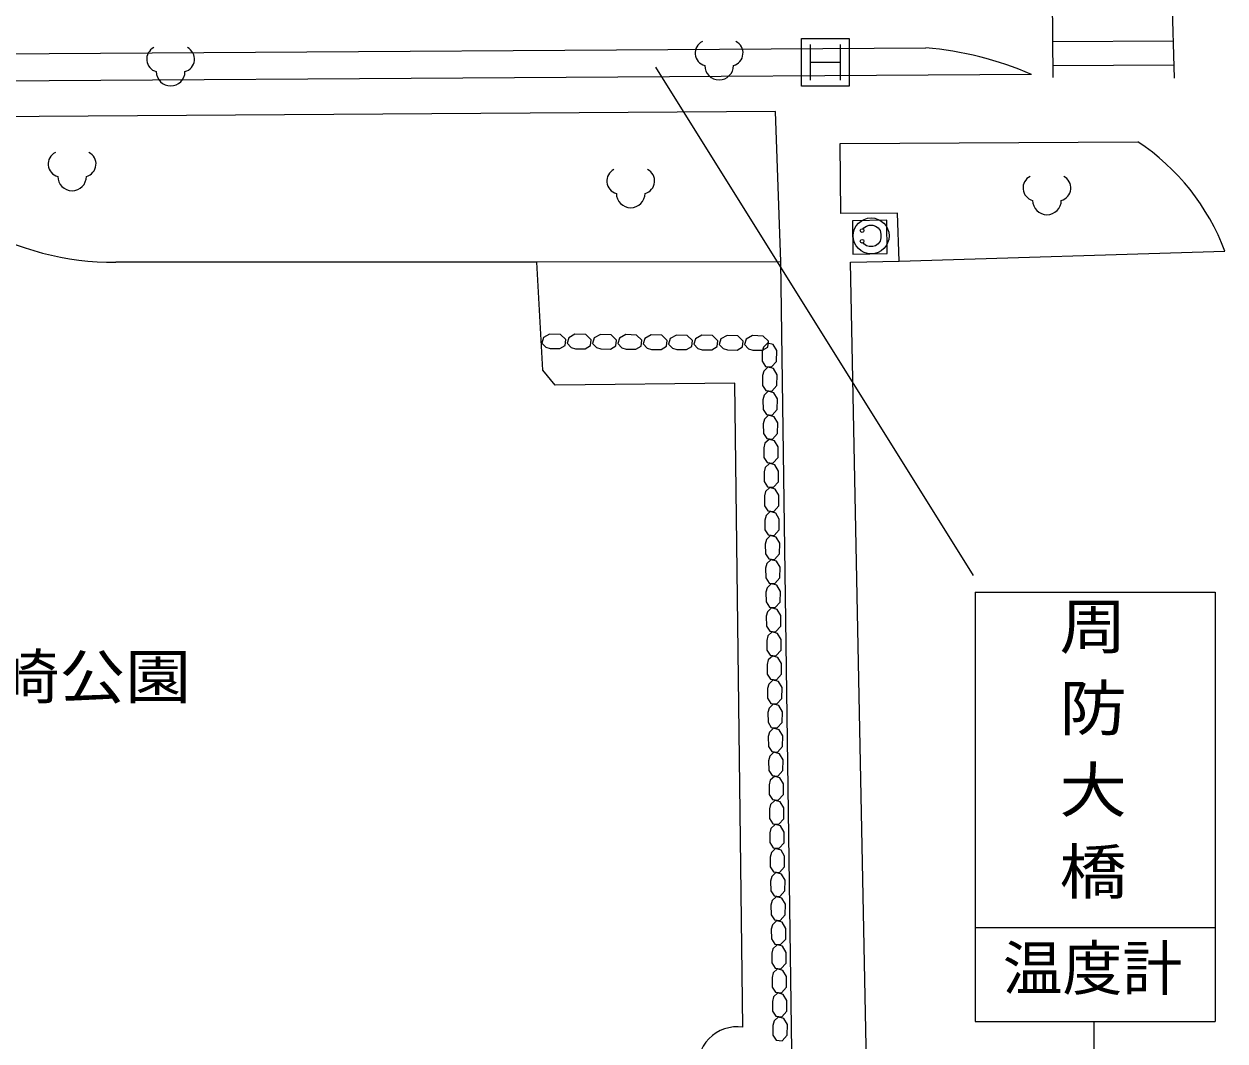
# Model space of a CAD drawing. Units: millimetres, scale not verified. Extents: x 40000 to 680000, y 20000 to 380000.
# Drawn here: x 377272 to 427436, y 256308 to 298804 of the extents above; entities that cross this region are included whole.
import ezdxf
from ezdxf.enums import TextEntityAlignment as Align

# ---------------------------------------------------------------- set-up
doc = ezdxf.new("R2010")
doc.units = ezdxf.units.MM
doc.header["$LTSCALE"] = 1000
doc.layers.add('M-BGD', color=7, linetype='Continuous', lineweight=25)
doc.layers.add('M-STR-STRC', color=7, linetype='Continuous', lineweight=25)
doc.styles.add('@ＭＳ ゴシック', font='')
doc.styles.add('ＭＳ ゴシック', font='')
doc.styles.get('@ＭＳ ゴシック').set_extended_font_data('@MS Gothic')
doc.styles.get('ＭＳ ゴシック').set_extended_font_data('MS Gothic')

msp = doc.modelspace()

# ---------------------------------------------------------------- linework, layer by layer
at = {"layer": 'M-BGD'}
for p, q in [((298469, 297032), (414934, 297810)), ((419356, 296694), (298453, 295913)), ((412322, 290239), (412355, 290288)), ((412355, 290288), (412467, 290363)), ((412467, 290363), (412580, 290400)), ((412580, 290400), (412730, 290400)), ((412730, 290400), (412842, 290363)), ((412842, 290363), (412955, 290288)), ((412955, 290288), (413030, 290175)), ((413030, 290175), (413067, 290025)), ((413067, 290025), (413067, 289875)), ((412355, 289613), (412322, 289661)), ((412467, 289538), (412355, 289613)), ((412580, 289500), (412467, 289538)), ((412730, 289500), (412580, 289500)), ((412842, 289538), (412730, 289500)), ((412955, 289613), (412842, 289538)), ((413030, 289725), (412955, 289613)), ((413067, 289875), (413030, 289725)), ((413821, 288894), (427436, 289313)), ((398970, 285703), (398903, 285473)), ((398903, 285473), (399063, 285297)), ((399228, 285849), (398970, 285703)), ((399674, 285832), (399228, 285849)), ((399902, 285614), (399674, 285832)), ((399873, 285372), (399902, 285614)), ((400029, 285694), (399961, 285464)), ((399961, 285464), (400121, 285288)), ((400286, 285841), (400029, 285694)), ((400733, 285823), (400286, 285841)), ((400961, 285606), (400733, 285823)), ((400932, 285363), (400961, 285606)), ((401088, 285686), (401020, 285456)), ((401020, 285456), (401180, 285280)), ((401345, 285832), (401088, 285686)), ((401792, 285815), (401345, 285832)), ((402019, 285597), (401792, 285815)), ((401990, 285355), (402019, 285597)), ((402146, 285678), (402079, 285448)), ((402079, 285448), (402239, 285272)), ((402404, 285824), (402146, 285678)), ((402850, 285807), (402404, 285824)), ((403078, 285589), (402850, 285807)), ((403049, 285347), (403078, 285589)), ((403205, 285669), (403137, 285439)), ((403137, 285439), (403297, 285263)), ((403462, 285815), (403205, 285669)), ((403909, 285798), (403462, 285815)), ((404137, 285581), (403909, 285798)), ((404108, 285338), (404137, 285581)), ((404264, 285661), (404196, 285431)), ((404521, 285807), (404264, 285661)), ((404968, 285790), (404521, 285807)), ((405195, 285572), (404968, 285790)), ((405166, 285330), (405195, 285572)), ((405322, 285653), (405255, 285423)), ((405580, 285799), (405322, 285653)), ((406026, 285782), (405580, 285799)), ((406254, 285564), (406026, 285782)), ((406225, 285322), (406254, 285564)), ((406381, 285644), (406313, 285414)), ((406638, 285790), (406381, 285644)), ((407085, 285773), (406638, 285790)), ((407313, 285556), (407085, 285773)), ((407284, 285313), (407313, 285556)), ((407440, 285636), (407372, 285406)), ((407697, 285782), (407440, 285636)), ((408144, 285765), (407697, 285782)), ((408371, 285547), (408144, 285765)), ((408326, 285470), (408154, 285305)), ((408557, 285408), (408326, 285470)), ((408342, 285305), (408371, 285547)), ((399063, 285297), (399250, 285242)), ((399250, 285242), (399656, 285238)), ((399656, 285238), (399873, 285372)), ((400121, 285288), (400309, 285233)), ((400309, 285233), (400714, 285230)), ((400714, 285230), (400932, 285363)), ((401180, 285280), (401367, 285225)), ((401367, 285225), (401773, 285222)), ((401773, 285222), (401990, 285355)), ((402239, 285272), (402426, 285217)), ((402426, 285217), (402832, 285213)), ((402832, 285213), (403049, 285347)), ((403297, 285263), (403485, 285208)), ((403485, 285208), (403890, 285205)), ((403890, 285205), (404108, 285338)), ((404196, 285431), (404356, 285255)), ((404356, 285255), (404543, 285200)), ((404543, 285200), (404949, 285197)), ((404949, 285197), (405166, 285330)), ((405255, 285423), (405415, 285247)), ((405415, 285247), (405602, 285192)), ((405602, 285192), (406008, 285188)), ((406008, 285188), (406225, 285322)), ((406313, 285414), (406473, 285238)), ((406473, 285238), (406661, 285183)), ((406661, 285183), (407066, 285180)), ((407066, 285180), (407284, 285313)), ((407372, 285406), (407532, 285230)), ((407532, 285230), (407719, 285175)), ((407719, 285175), (408125, 285172)), ((408154, 285305), (408103, 285117)), ((408103, 285117), (408109, 284711)), ((408125, 285172), (408342, 285305)), ((408710, 285154), (408557, 285408)), ((408703, 284707), (408710, 285154)), ((408109, 284711), (408248, 284497)), ((408342, 284464), (408170, 284300)), ((408248, 284497), (408491, 284474)), ((408573, 284402), (408342, 284464)), ((408491, 284474), (408703, 284707)), ((408170, 284300), (408119, 284111)), ((408119, 284111), (408125, 283705)), ((408726, 284148), (408573, 284402)), ((408719, 283701), (408726, 284148)), ((408125, 283705), (408264, 283491)), ((408358, 283458), (408186, 283294)), ((408264, 283491), (408507, 283468)), ((408589, 283396), (408358, 283458)), ((408507, 283468), (408719, 283701)), ((408186, 283294), (408135, 283106)), ((408135, 283106), (408141, 282700)), ((408742, 283142), (408589, 283396)), ((408735, 282695), (408742, 283142)), ((408141, 282700), (408280, 282486)), ((408374, 282452), (408202, 282288)), ((408280, 282486), (408523, 282462)), ((408605, 282390), (408374, 282452)), ((408523, 282462), (408735, 282695)), ((408202, 282288), (408151, 282100)), ((408151, 282100), (408157, 281694)), ((408758, 282137), (408605, 282390)), ((408751, 281690), (408758, 282137)), ((408157, 281694), (408296, 281480)), ((408390, 281447), (408217, 281282)), ((408296, 281480), (408539, 281457)), ((408621, 281385), (408390, 281447)), ((408539, 281457), (408751, 281690)), ((408217, 281282), (408167, 281094)), ((408167, 281094), (408173, 280688)), ((408773, 281131), (408621, 281385)), ((408767, 280684), (408773, 281131)), ((408173, 280688), (408312, 280474)), ((408406, 280441), (408233, 280277)), ((408312, 280474), (408555, 280451)), ((408637, 280379), (408406, 280441)), ((408555, 280451), (408767, 280684)), ((408233, 280277), (408183, 280088)), ((408183, 280088), (408189, 279682)), ((408789, 280125), (408637, 280379)), ((408783, 279678), (408789, 280125)), ((408189, 279682), (408328, 279468)), ((408422, 279435), (408249, 279271)), ((408328, 279468), (408571, 279445)), ((408653, 279373), (408422, 279435)), ((408571, 279445), (408783, 279678)), ((408249, 279271), (408199, 279083)), ((408199, 279083), (408205, 278677)), ((408805, 279119), (408653, 279373)), ((408799, 278672), (408805, 279119)), ((408205, 278677), (408344, 278463)), ((408438, 278429), (408265, 278265)), ((408344, 278463), (408587, 278439)), ((408669, 278367), (408438, 278429)), ((408587, 278439), (408799, 278672)), ((408265, 278265), (408215, 278077)), ((408215, 278077), (408221, 277671)), ((408821, 278113), (408669, 278367)), ((408815, 277666), (408821, 278113)), ((408221, 277671), (408360, 277457)), ((408454, 277424), (408281, 277259)), ((408360, 277457), (408603, 277434)), ((408685, 277362), (408454, 277424)), ((408603, 277434), (408815, 277666)), ((408281, 277259), (408231, 277071)), ((408231, 277071), (408237, 276665)), ((408837, 277108), (408685, 277362)), ((408831, 276661), (408837, 277108)), ((408237, 276665), (408376, 276451)), ((408469, 276418), (408297, 276254)), ((408376, 276451), (408619, 276428)), ((408701, 276356), (408469, 276418)), ((408619, 276428), (408831, 276661)), ((408297, 276254), (408247, 276065)), ((408247, 276065), (408253, 275659)), ((408853, 276102), (408701, 276356)), ((408847, 275655), (408853, 276102)), ((408253, 275659), (408392, 275445)), ((408485, 275412), (408313, 275248)), ((408392, 275445), (408634, 275422)), ((408717, 275350), (408485, 275412)), ((408634, 275422), (408847, 275655)), ((408313, 275248), (408263, 275059)), ((408263, 275059), (408269, 274654)), ((408869, 275096), (408717, 275350)), ((408862, 274649), (408869, 275096)), ((408269, 274654), (408407, 274440)), ((408501, 274406), (408329, 274242)), ((408407, 274440), (408650, 274416)), ((408733, 274344), (408501, 274406)), ((408650, 274416), (408862, 274649)), ((408329, 274242), (408278, 274054)), ((408278, 274054), (408285, 273648)), ((408885, 274090), (408733, 274344)), ((408878, 273643), (408885, 274090)), ((408285, 273648), (408423, 273434)), ((408517, 273401), (408345, 273236)), ((408423, 273434), (408666, 273411)), ((408749, 273338), (408517, 273401)), ((408666, 273411), (408878, 273643)), ((408345, 273236), (408294, 273048)), ((408294, 273048), (408301, 272642)), ((408901, 273085), (408749, 273338)), ((408894, 272638), (408901, 273085)), ((408301, 272642), (408439, 272428)), ((408533, 272395), (408361, 272231)), ((408439, 272428), (408682, 272405)), ((408765, 272333), (408533, 272395)), ((408682, 272405), (408894, 272638)), ((408361, 272231), (408310, 272042)), ((408310, 272042), (408317, 271636)), ((408917, 272079), (408765, 272333)), ((408910, 271632), (408917, 272079)), ((408317, 271636), (408455, 271422)), ((408549, 271389), (408377, 271225)), ((408455, 271422), (408698, 271399)), ((408781, 271327), (408549, 271389)), ((408698, 271399), (408910, 271632)), ((408377, 271225), (408326, 271036)), ((408326, 271036), (408333, 270630)), ((408933, 271073), (408781, 271327)), ((408926, 270626), (408933, 271073)), ((408333, 270630), (408471, 270416)), ((408471, 270416), (408714, 270393)), ((408714, 270393), (408926, 270626)), ((408393, 270219), (408342, 270031)), ((408342, 270031), (408349, 269625)), ((408565, 270383), (408393, 270219)), ((408797, 270321), (408565, 270383)), ((408949, 270067), (408797, 270321)), ((408942, 269620), (408949, 270067)), ((408349, 269625), (408487, 269411)), ((408487, 269411), (408730, 269388)), ((408730, 269388), (408942, 269620)), ((408409, 269213), (408358, 269025)), ((408358, 269025), (408365, 268619)), ((408581, 269377), (408409, 269213)), ((408812, 269315), (408581, 269377)), ((408965, 269062), (408812, 269315)), ((408958, 268615), (408965, 269062)), ((408365, 268619), (408503, 268405)), ((408503, 268405), (408746, 268382)), ((408746, 268382), (408958, 268615)), ((408425, 268207), (408374, 268019)), ((408374, 268019), (408380, 267613)), ((408597, 268372), (408425, 268207)), ((408828, 268310), (408597, 268372)), ((408981, 268056), (408828, 268310)), ((408974, 267609), (408981, 268056)), ((408380, 267613), (408519, 267399)), ((408519, 267399), (408762, 267376)), ((408762, 267376), (408974, 267609)), ((408441, 267202), (408390, 267013)), ((408390, 267013), (408396, 266607)), ((408613, 267366), (408441, 267202)), ((408844, 267304), (408613, 267366)), ((408997, 267050), (408844, 267304)), ((408990, 266603), (408997, 267050)), ((408396, 266607), (408535, 266393)), ((408535, 266393), (408778, 266370)), ((408778, 266370), (408990, 266603)), ((408457, 266196), (408406, 266008)), ((408406, 266008), (408412, 265602)), ((408629, 266360), (408457, 266196)), ((408860, 266298), (408629, 266360)), ((409013, 266044), (408860, 266298)), ((409006, 265597), (409013, 266044)), ((408412, 265602), (408551, 265388)), ((408551, 265388), (408794, 265364)), ((408794, 265364), (409006, 265597)), ((408473, 265190), (408422, 265002)), ((408422, 265002), (408428, 264596)), ((408645, 265354), (408473, 265190)), ((408876, 265292), (408645, 265354)), ((409028, 265039), (408876, 265292)), ((409022, 264592), (409028, 265039)), ((408428, 264596), (408567, 264382)), ((408567, 264382), (408810, 264359)), ((408810, 264359), (409022, 264592)), ((408488, 264184), (408438, 263996)), ((408438, 263996), (408444, 263590)), ((408661, 264349), (408488, 264184)), ((408892, 264287), (408661, 264349)), ((409044, 264033), (408892, 264287)), ((409038, 263586), (409044, 264033)), ((408444, 263590), (408583, 263376)), ((408583, 263376), (408826, 263353)), ((408826, 263353), (409038, 263586)), ((408504, 263179), (408454, 262990)), ((408454, 262990), (408460, 262584)), ((408677, 263343), (408504, 263179)), ((408908, 263281), (408677, 263343)), ((409060, 263027), (408908, 263281)), ((409054, 262580), (409060, 263027)), ((408460, 262584), (408599, 262370)), ((408599, 262370), (408842, 262347)), ((408842, 262347), (409054, 262580)), ((408520, 262173), (408470, 261985)), ((408470, 261985), (408476, 261579)), ((408693, 262337), (408520, 262173)), ((408924, 262275), (408693, 262337)), ((409076, 262021), (408924, 262275)), ((409070, 261574), (409076, 262021)), ((408476, 261579), (408615, 261365)), ((408615, 261365), (408858, 261341)), ((408858, 261341), (409070, 261574)), ((408536, 261167), (408486, 260979)), ((408486, 260979), (408492, 260573)), ((408709, 261331), (408536, 261167)), ((408940, 261269), (408709, 261331)), ((409092, 261015), (408940, 261269)), ((409086, 260569), (409092, 261015)), ((408492, 260573), (408631, 260359)), ((408631, 260359), (408874, 260336)), ((408874, 260336), (409086, 260569)), ((408552, 260161), (408502, 259973)), ((408502, 259973), (408508, 259567)), ((408724, 260326), (408552, 260161)), ((408956, 260264), (408724, 260326)), ((409108, 260010), (408956, 260264)), ((409102, 259563), (409108, 260010)), ((408508, 259567), (408647, 259353)), ((408647, 259353), (408889, 259330)), ((408889, 259330), (409102, 259563)), ((408568, 259156), (408518, 258967)), ((408518, 258967), (408524, 258561)), ((408740, 259320), (408568, 259156)), ((408972, 259258), (408740, 259320)), ((409124, 259004), (408972, 259258)), ((409118, 258557), (409124, 259004)), ((408524, 258561), (408663, 258347)), ((408663, 258347), (408905, 258324)), ((408905, 258324), (409118, 258557)), ((408584, 258150), (408533, 257962)), ((408533, 257962), (408540, 257556)), ((408756, 258314), (408584, 258150)), ((408988, 258252), (408756, 258314)), ((409140, 257998), (408988, 258252)), ((409133, 257551), (409140, 257998)), ((408540, 257556), (408678, 257342)), ((408921, 257318), (409133, 257551)), ((408600, 257144), (408549, 256956)), ((408549, 256956), (408556, 256550)), ((408772, 257308), (408600, 257144)), ((408678, 257342), (408921, 257318)), ((409004, 257246), (408772, 257308)), ((409156, 256992), (409004, 257246)), ((409149, 256545), (409156, 256992)), ((408556, 256550), (408694, 256336)), ((408937, 256313), (409149, 256545)), ((408694, 256336), (408937, 256313))]:
    msp.add_line(p, q, dxfattribs=at)
for points in [[(417824, 239020), (409577, 238914), (408885, 288869), (408668, 295152), (345085, 294721), (311814, 294663), (311814, 293083), (300952, 292785)], [(418264, 230335), (418018, 233312), (417824, 239020), (417562, 246473), (412643, 246334), (411793, 288847), (413821, 288894), (413758, 290906), (411387, 290891), (411356, 293807), (423801, 293883)], [(408885, 288869), (398686, 288854), (381100, 288848)], [(407290, 256884), (406968, 283800), (399458, 283707), (398943, 284339), (398686, 288854)]]:
    msp.add_lwpolyline(points, dxfattribs=at)
msp.add_lwpolyline([(411896, 289191), (413331, 289212), (413311, 290606), (411876, 290586)], close=True, dxfattribs=at)
for centre, radius in [((412655, 289950), 750), ((412280, 290175), 76.5), ((412280, 289725), 76.5)]:
    msp.add_circle(centre, radius, dxfattribs=at)
for centre, radius, start, end in [((405841, 297591), 536, 116.087, 255.3342), ((406770, 297591), 536, 284.6658, 63.913), ((382931, 297334), 536, 116.087, 255.3342), ((383859, 297334), 536, 284.6658, 63.913), ((413736, 283733), 14127, 66.5564, 85.1335), ((406306, 297072), 600, 180, 0), ((383395, 296816), 600, 180, 0), ((418466, 285910), 9594, 20.7752, 56.2098), ((378816, 292954), 536, 116.087, 255.3342), ((379744, 292954), 536, 284.6658, 63.913), ((402149, 292244), 536, 116.087, 255.3342), ((403078, 292244), 536, 284.6658, 63.913), ((379280, 292436), 600, 180, 0), ((419535, 291954), 536, 116.087, 255.3342), ((420463, 291954), 536, 284.6658, 63.913), ((402614, 291725), 600, 180, 0), ((419999, 291435), 600, 180, 0), ((381019, 300566), 11719, 240.2509, 270.3963), ((407058, 255260), 1641, 81.877, 189.9078)]:
    msp.add_arc(centre, radius, start, end, dxfattribs=at)
at = {"layer": 'M-STR-STRC'}
for p, q in [((420261, 296569), (420144, 309075)), ((424964, 309098), (425314, 296546)), ((409741, 296204), (409741, 298204)), ((409741, 298204), (411741, 298204)), ((411741, 298204), (411741, 296204)), ((420247, 298075), (425271, 298099)), ((410116, 297954), (410116, 296454)), ((411366, 297954), (411366, 296454)), ((403651, 296998), (416917, 275757)), ((410116, 297204), (411366, 297204)), ((420256, 297075), (425299, 297099)), ((411741, 296204), (409741, 296204)), ((417001, 275057), (417001, 257122)), ((417001, 275057), (427033, 275057)), ((427033, 275057), (427033, 257122)), ((417001, 261046), (427033, 261046)), ((417001, 257122), (427033, 257122)), ((421954, 257122), (421954, 253465))]:
    msp.add_line(p, q, dxfattribs=at)

# ---------------------------------------------------------------- texts
at = {"layer": 'M-BGD', "style": 'ＭＳ ゴシック', "width": 1.1}
msp.add_text('幸崎公園', height=1833, dxfattribs=at).set_placement((378749, 270064), align=Align.BOTTOM_CENTER)
at = {"layer": 'M-STR-STRC', "style": 'ＭＳ ゴシック'}
msp.add_text('温度計', height=1833, dxfattribs=at).set_placement((421901, 257886), align=Align.BOTTOM_CENTER)
at = {"layer": 'M-STR-STRC', "insert": (420609, 268096), "char_height": 2062, "attachment_point": 8, "rotation": 270, "style": '@ＭＳ ゴシック'}
msp.add_mtext('\\T1.35;\\W0.9;周防大橋', dxfattribs=at)

doc.saveas('drawing.dxf')
